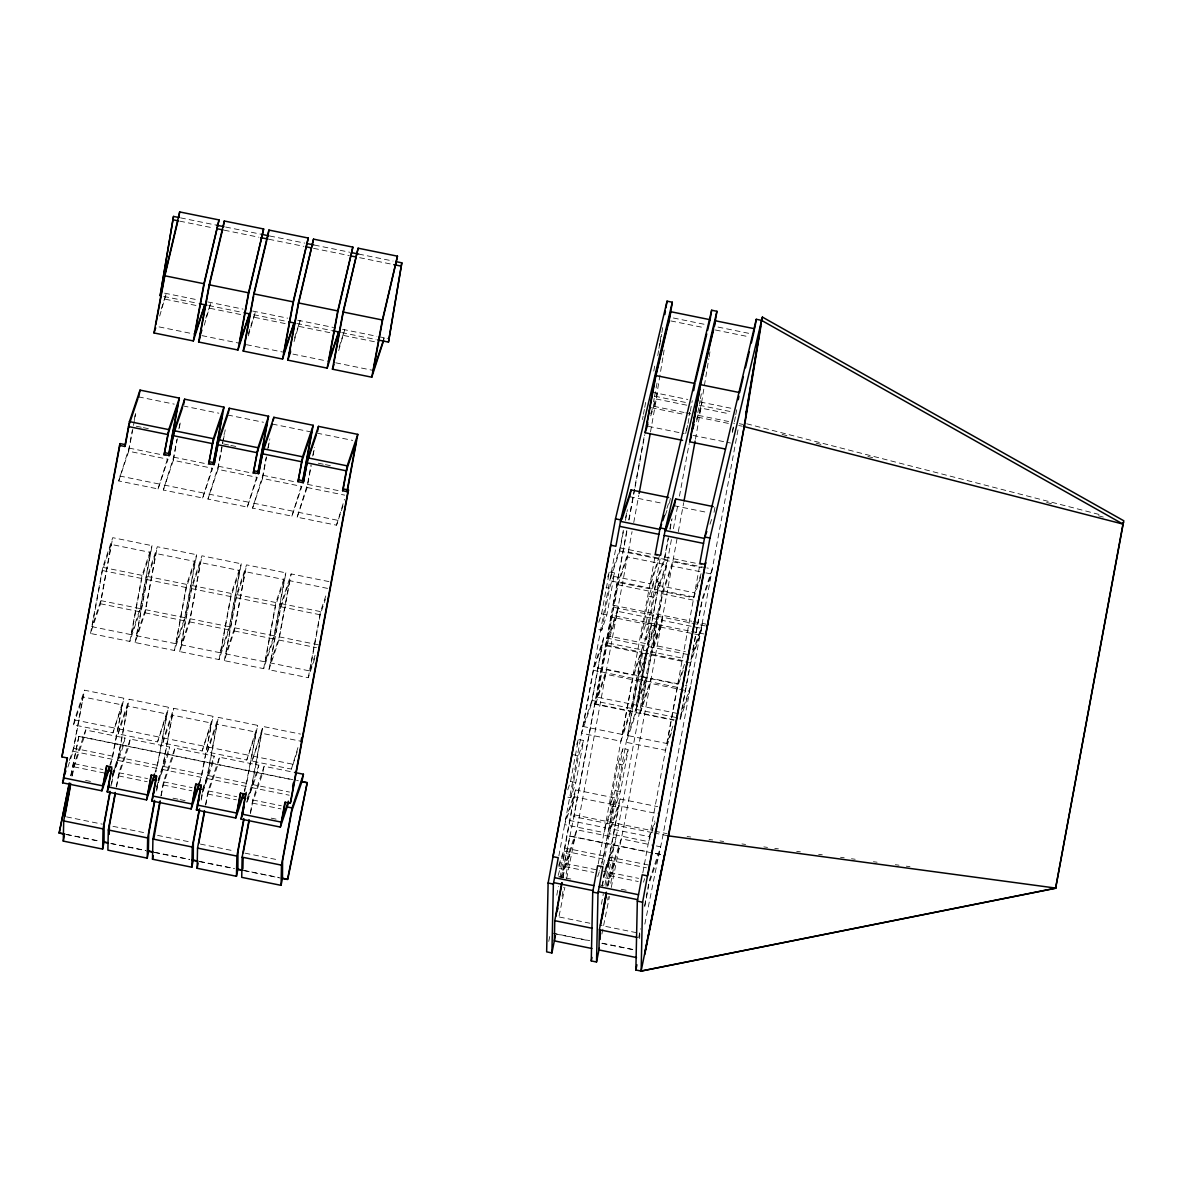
<?xml version="1.0" encoding="UTF-8"?>
<svg xmlns="http://www.w3.org/2000/svg" width="1183" height="1183" viewBox="0 0 1183 1183"><rect width="100%" height="100%" fill="white"/><g stroke="black" fill="none" stroke-linecap="round" stroke-linejoin="round"><path stroke-width="0.75" stroke-dasharray="5 3.75" d="M639.692 938.651L639.811 933.357L600.476 925.372M159.661 316.083L166.285 293.502L161.346 308.881M204.275 325.148L210.885 302.567L205.369 319.676M248.326 335.898L255.498 311.632L248.238 333.931M294.064 341.591L300.112 320.697L294.005 339.536M338.678 350.656L344.726 329.761L338.619 348.601M383.588 340.615L384.061 337.747L383.203 341.015M657.763 355.669L658.65 350.242M658.946 348.423L659.833 342.996M660.129 341.192L661.327 333.961M659.803 345.17L661.593 334.301M661.889 332.497L662.791 327.07M650.665 413.843L656.476 396.542L663.027 356.734M663.323 354.93L664.21 349.503M696.432 419.447L701.09 405.606L708.824 358.567M709.12 356.748L710.022 351.321M73.597 724.839L82.973 696.95L122.322 704.95L112.932 732.839L73.597 724.839L74.514 719.885L84.496 690.192L123.845 698.192L110.758 764.573M90.5 633.467L102.729 567.367L112.725 537.673L152.06 545.674L139.831 611.759L129.834 641.452L90.5 633.467L100.496 603.774L112.725 537.673M118.714 480.949L128.71 451.255L168.045 459.241L158.064 488.934L118.714 480.949L129.021 448.091L132.289 430.435M92.023 626.694L102.418 570.517L111.202 544.431L150.537 552.431L140.141 608.609L131.357 634.694L92.023 626.694L100.806 600.609L111.202 544.431M69.383 760.403L73.494 748.174L82.973 696.95M134.256 419.832L135.232 414.538M67.889 767.072L73.183 751.323L84.496 690.192M128.71 451.255L135.69 413.488M71.986 776.211L74.292 763.7L85.634 729.985L124.984 737.985L123.52 745.275L113.331 774.85L111.35 785.497M72.34 775.723L73.982 766.85L84.17 737.275L85.634 729.985M112.932 732.839L123.845 698.192M129.834 641.452L142.064 575.367L152.06 545.674M158.064 488.934L168.356 456.091M131.357 634.694L141.753 578.517L150.537 552.431M109.901 764.898L112.843 756.174L122.322 704.95M118.196 733.904L127.587 706.014L166.936 714.014L157.546 741.904L118.196 733.904L119.113 728.95L129.11 699.257L168.459 707.242L155.964 771.893M135.113 642.532L147.343 576.432L157.324 546.738L196.674 554.738L184.444 620.824L174.448 650.517L135.113 642.532L145.095 612.838L157.324 546.738M163.328 490.013L173.324 460.32L212.659 468.305L202.663 497.999L163.328 490.013L173.635 457.156L176.903 439.499M136.637 635.759L147.032 579.581L155.801 553.496L195.151 561.496L184.755 617.674L175.971 643.759L136.637 635.759L145.405 609.674L155.801 553.496M110.995 786L113.302 773.475M112.237 774.702L118.108 757.238L127.587 706.014M178.855 428.897L179.846 423.603M112.503 776.137L117.797 760.388L129.11 699.257M173.324 460.32L177.317 438.73M179.313 427.95L180.644 420.749M116.259 787.065L118.906 772.765L130.248 739.05L169.598 747.05L168.119 754.34L157.93 783.915M116.629 786.562L118.596 775.915L128.784 746.34L130.248 739.05M157.546 741.904L168.459 707.242M174.448 650.517L186.677 584.417L196.674 554.738M202.663 497.999L212.97 465.156M175.971 643.759L186.367 587.581L195.151 561.496M155.106 772.218L157.457 765.238L166.936 714.014M162.81 742.968L172.2 715.079L211.535 723.079L202.16 750.968L162.81 742.968L163.727 738.015L173.724 708.321L213.058 716.306L199.986 782.702M179.712 651.596L191.942 585.496L201.938 555.803L241.288 563.803L229.058 629.888L219.062 659.582L179.712 651.596L189.709 621.903L201.938 555.803M207.942 499.078L217.938 469.385L257.273 477.37L247.277 507.063L207.942 499.078L218.234 466.22L222.167 445.03M181.25 644.824L191.631 588.646L200.415 562.561L239.765 570.561L229.369 626.739L220.585 652.824L181.25 644.824L190.019 618.739L200.415 562.561M156.6 789.697L157.59 784.329M156.629 791.013L157.605 785.689M158.019 780.277L162.722 766.303L172.2 715.079M222.493 443.27L224.445 432.667M156.526 786.961L162.411 769.453L173.724 708.321M217.938 469.385L222.922 442.412M223.247 440.608L225.243 429.813M160.873 796.129L163.52 781.83L174.862 748.114L214.197 756.114L212.733 763.405L202.544 792.98M161.243 795.627L163.21 784.98L173.398 755.405L174.862 748.114M202.16 750.968L213.058 716.306M219.062 659.582L231.291 593.482L241.288 563.803M247.277 507.063L257.583 474.22M220.585 652.824L230.981 596.646L239.765 570.561M199.128 783.028L202.056 774.303L211.535 723.079M207.424 752.033L216.814 724.144L256.149 732.144L246.759 760.033L207.424 752.033L208.341 747.079L218.337 717.386L257.672 725.371L244.6 791.767M224.326 660.661L236.556 594.561L246.552 564.868L285.887 572.853L273.657 638.953L263.676 668.646L224.326 660.661L234.323 630.968L246.552 564.868M252.556 508.143L262.537 478.45L301.887 486.435L291.89 516.128L252.556 508.143L262.848 475.285L266.116 457.629M225.849 653.888L236.245 597.711L245.029 571.626L284.364 579.626L273.968 635.803L265.199 661.889L225.849 653.888L234.633 627.803L245.029 571.626M201.199 798.762L202.855 789.815L214.197 756.114M201.228 800.078L202.219 794.754M202.633 789.342L207.336 775.368L216.814 724.144M267.757 448.801L269.384 439.958M202.308 792.521L207.025 778.518L218.337 717.386M262.537 478.45L266.53 456.86M268.201 447.869L269.857 438.878M205.487 805.194L208.119 790.895L219.476 757.179L258.811 765.179L257.347 772.469L247.158 802.044M205.842 804.691L207.809 794.044L218.012 764.469L219.476 757.179M246.759 760.033L257.672 725.371M263.676 668.646L275.905 602.546L285.887 572.853M291.89 516.128L302.197 483.285M265.199 661.889L275.595 605.711L284.364 579.626M244.319 790.348L246.67 783.368L256.149 732.144M297.244 751.663L291.373 769.098L252.038 761.098L262.937 726.451L300.497 734.081M314.752 658.502L308.275 677.711L268.94 669.726L281.17 603.626L291.166 573.932L330.501 581.918M342.966 505.984L336.504 525.193L297.155 517.208L307.462 484.35L311.055 464.919M315.077 655.293L309.813 670.953L270.463 662.953L280.859 606.775L289.643 580.69L328.978 588.69M246.803 802.458L258.811 765.179M247.232 798.407L251.935 784.433L261.413 733.209L300.763 741.209M270.463 662.953L279.247 636.868L289.643 580.69M312.696 456.091L314.323 447.263M246.922 801.586L251.639 787.582L262.937 726.451M268.94 669.726L278.937 640.033L291.166 573.932M297.155 517.208L307.151 487.514L311.144 465.925M313.14 455.144L314.471 447.943M250.426 812.47L252.733 799.959L264.09 766.244L292.689 772.055M250.456 813.756L252.423 803.109L262.611 773.534L264.09 766.244M291.373 769.098L298.752 744.92M308.275 677.711L320.504 611.611L326.981 592.402M336.504 525.193L344.46 499.315M309.813 670.953L320.194 614.776L325.473 599.116M567.736 789.889L570.59 781.401L578.354 739.434L583.633 740.499L575.855 782.481L570.724 797.741L567.204 797.031M598.746 622.332L601.6 613.844L609.363 571.877L614.628 572.956L606.864 614.923L601.718 630.184L598.214 629.474M558.864 855.93L615.825 548.084M583.086 726.48L593.482 670.303L602.265 644.217L641.6 652.203L631.204 708.38L622.435 734.48L583.086 726.48L591.87 700.395L602.265 644.217M570.724 797.741L578.487 755.774L583.633 740.499M601.718 630.184L609.496 588.217L614.628 572.956M558.125 875.494L564.557 853.224L569.822 854.303L565.622 877.032M642.487 419.566L643.123 416.076M643.448 414.331L644.424 409.081M644.75 407.322L645.711 402.087M558.687 865.424L564.572 847.96L574.051 796.736L613.385 804.721L603.907 855.945L601.556 862.939M659.434 555.877L650.044 583.766L610.694 575.766L620.084 547.877L623.352 530.206M625.644 517.843L626.62 512.55M558.953 866.858L564.261 851.109L575.574 789.963L614.909 797.963L601.836 864.344M591.559 703.545L603.788 637.445L643.123 645.445L630.894 711.545L620.912 741.238L581.563 733.238L591.559 703.545L630.894 711.545M619.774 551.027L659.123 559.027L649.127 588.72L609.777 580.72L619.774 551.027L623.766 529.452M625.437 520.461L627.434 509.666M556.794 895.206L558.406 886.451M560.032 877.712L564.557 853.224M653.77 371.078L654.731 365.828M626.798 530.531L573.859 816.669L561.674 877.18M628.764 519.928L644.558 434.545M562.709 877.786L565.356 863.472L576.712 829.771L616.047 837.756L604.705 871.472L599.337 870.377M652.306 832.61L573.859 816.669L611.404 615.175L689.896 631.13M705.349 625.911L612.631 607.071L627.02 530.842M629.031 519.943L634.739 489.082M635.079 487.278L644.809 434.634M563.078 877.283L565.045 866.636L575.234 837.061L579.123 817.734L632.062 531.611M595.685 703.929L605.681 674.236L645.016 682.236L635.02 711.929L595.685 703.929L618.31 581.652L628.306 551.958L667.641 559.958L657.644 589.652L618.31 581.652M597.208 697.171L606.687 645.948L616.683 616.254L618.517 606.332L608.52 636.025L647.855 644.025L657.852 614.332L656.018 624.24L646.022 653.933L636.558 705.157L597.208 697.171L606.598 669.282L645.933 677.268L636.558 705.157M608.52 636.025L617.999 584.801L627.389 556.912L666.724 564.912L657.334 592.801L647.855 644.025M562.058 896.27L563.685 887.531M653.534 401.88L654.184 398.375M654.51 396.63L657.423 380.896M633.748 522.546L638.776 495.381M650.502 432.002L657.349 393.274L656.476 396.542M598.214 863.915L655.16 556.069M622.435 734.48L632.831 678.288L641.6 652.203M610.058 805.741L617.837 763.76L622.968 748.499L628.232 749.564L620.469 791.545L615.337 806.806L610.058 805.741L615.204 790.466L622.968 748.499M641.068 638.184L646.199 622.909L651.478 623.988L646.332 639.249L641.068 638.184L648.831 596.217L653.962 580.942L659.242 582.021L635.02 711.929M646.199 622.909L653.962 580.942M669.43 503.278L670.436 497.88M603.478 864.995L661.105 553.526M672.89 726.14L667.035 743.545L627.7 735.545L638.095 679.367L646.879 653.282L686.214 661.267M615.337 806.806L623.101 764.839L628.232 749.564M646.332 639.249L654.095 597.282L659.242 582.021M602.058 885.771L604.365 873.261M685.726 433.57L687.042 426.412M689.038 415.691L689.689 412.113M602.413 886.304L604.395 874.621M686.584 430.405L687.56 425.081M688.062 423.381L689.866 412.675M690.325 411.152L692.262 400.653M605.06 869.239L609.171 857.024L618.65 805.8L657.999 813.786M627.7 735.545L636.484 709.46L646.879 653.282M701.105 573.651L694.658 592.831L655.308 584.831L664.698 556.942L668.291 537.511M669.933 528.683L671.56 519.84M603.567 875.923L608.861 860.174L620.173 799.028L657.733 806.658M671.397 732.839L665.511 750.303L626.177 742.303L636.173 712.61L648.402 646.51L687.737 654.51M700.794 576.816L693.741 597.785L654.391 589.785L664.388 560.091L668.38 538.516M670.036 529.526L672.033 518.731M601.408 904.27L603.345 893.771M604.957 885.032L609.171 862.289L614.435 863.368L610.236 886.097M607.663 885.061L609.97 872.536L621.312 838.821L649.925 844.647M671.412 539.596L618.472 825.734L614.583 845.046L604.971 872.891M673.423 528.727L678.11 503.381M679.456 496.135L689.171 443.61M607.692 886.348L609.659 875.701L619.848 846.126L623.737 826.799L677.016 538.856M608.003 885.623L614.435 863.368M674.266 719.9L640.299 712.994L662.924 590.716L672.905 561.023L705.098 567.559M677.578 713.497L641.822 706.236L651.301 655.012L661.297 625.319L663.131 615.397L653.134 645.09L685.327 651.641M653.134 645.09L662.613 593.866L671.988 565.977L704.181 572.528M607.648 900.086L608.284 896.596M697.822 412.69L700.085 400.446M700.41 398.701L701.711 391.706M678.347 531.611L683.715 502.642M695.441 439.248L701.963 402.338L701.09 405.606M642.813 872.98L699.434 566.953M667.035 743.545L677.43 687.353L683.286 669.962M714.044 512.343L715.035 506.945M638.731 937.749L640.387 928.803M644.676 905.572L648.654 884.115M732.321 431.899L733.978 422.967M644.735 906.755L649.009 883.686L659.197 854.111L663.072 834.799L738.473 427.329M732.499 432.372L734.14 423.499M734.48 421.725L735.456 416.416M735.782 414.641L736.772 409.318M705.97 572.883L711.338 573.977L701.948 601.866L692.469 653.09L702.465 623.397L700.632 633.304L690.635 662.998L681.157 714.221L690.547 686.332L685.179 685.253M70.684 775.767L78.906 736.21L298.382 780.795M70.98 775.604L78.906 736.21M561.393 877.342L569.969 835.982L648.461 851.937M548.749 941.417L550.154 934.452M559.086 916.026L564.853 887.368M566.657 878.407L574.953 837.209M606.007 886.407L614.288 845.209M601.896 934.052L609.467 896.433M611.271 887.472L619.567 846.274M644.839 924.13L658.901 854.274M113.642 771.7L124.984 737.985M158.241 780.75L169.598 747.05M252.038 761.098L261.413 733.209M650.739 415.869L656.402 399.011L686.805 405.192M607.648 576.964L609.363 571.877M603.788 637.445L593.792 667.138L633.142 675.138L643.123 645.445M611.404 615.175L610.798 616.979L701.726 635.463M576.639 744.521L578.354 739.434M666.901 508.379L669.253 501.385M696.476 421.562L701.016 408.076L729.63 413.887M665.378 515.123L667.138 509.888M575.574 789.963L565.578 819.656L604.912 827.656L614.909 797.963M574.051 796.736L564.661 824.625L603.995 832.61L613.385 804.721M569.822 854.303L564.69 869.564L559.426 868.499M648.402 646.51L638.406 676.203L677.741 684.203L684.794 663.249M641.822 706.236L651.212 678.347L683.39 684.883M640.299 712.994L650.295 683.301L689.63 691.301L679.634 720.994L702.258 598.716L712.255 569.023L706.887 567.929M709.992 524.187L712.343 517.208M620.173 799.028L610.191 828.721L649.526 836.721L654.82 821.002M618.65 805.8L609.275 833.69L648.609 841.675L655.057 822.51M597.711 876.603L601.245 866.104M609.171 862.289L604.025 877.564L609.304 878.629M690.946 659.848L701.549 628.35L662.214 620.365L651.611 651.863L683.789 658.399M643.493 882.163L644.676 878.658M649.319 880.536L660.661 846.821L651.715 845.002M687.116 836.514L690.768 837.017M709.031 839.486L712.684 839.974M719.989 840.965L723.641 841.453M741.918 843.937L745.571 844.425M763.834 846.895L767.486 847.398M774.791 848.374L778.444 848.876M796.706 851.346L800.373 851.834M818.636 854.318L822.289 854.806M840.551 857.276L844.204 857.779M851.509 858.754L855.161 859.257M873.438 861.727L877.091 862.215M895.354 864.699L899.006 865.187M906.311 866.178L909.964 866.666M180.555 217.864L216.652 225.199M225.642 227.032L260.94 234.204M269.783 235.994L304.741 243.107M314.397 245.058L349.68 252.23M358.671 254.064L392.978 261.029M673.408 318.005L705.6 324.556M718.022 327.07L750.214 333.621M179.698 221.132L213.99 228.097M224.312 230.197L258.929 237.236M268.911 239.262L303.883 246.36M313.525 248.326L349.296 255.587M359.617 257.687L392.12 264.297M670.761 320.918L704.743 327.809M715.375 329.983L749.357 336.874M164.614 293.162L198.759 300.098M207.75 301.931L243.077 309.103M252.704 311.055L287.691 318.168M297.643 320.194L333.606 327.499M342.597 329.332L376.904 336.297M378.545 336.637L387.536 338.456M652.084 392.209L687.752 399.455M700.218 401.983L732.351 408.519M163.742 296.43L197.901 303.366M208.696 305.554L242.84 312.504M253.635 314.693L286.833 321.436M296.785 323.462L331.432 330.501M341.724 332.586L376.046 339.565M654.776 396.201L686.879 402.723M699.345 405.251L731.493 411.788M165.339 299.225L197.531 305.776M209.953 308.29L242.131 314.841M254.567 317.355L286.744 323.905M299.166 326.419L331.358 332.97M343.78 335.484L375.972 342.035M653.755 406.301L684.07 412.468M685.844 412.823L691.197 413.917M698.325 415.366L728.639 421.518M739.331 423.691L742.894 424.416M651.345 407.736L685.238 414.627M697.719 417.17L729.807 423.691M738.724 425.496L742.318 426.235M159.099 326.907L194.855 334.183M201.909 335.617L239.469 343.247M246.522 344.682L284.083 352.312M292.926 354.101L328.697 361.377M335.75 362.811L373.296 370.442M648.373 426.324L684.129 433.599M692.987 435.388L730.532 443.019M138.5 396.867L174.256 404.142M183.114 405.932L218.87 413.207M227.713 414.996L263.484 422.272M272.327 424.061L309.887 431.691M316.94 433.126L352.711 440.401M629.563 496.653L661.755 503.189M674.177 505.718L708.144 512.623M136.267 426.22L141.635 427.3M143.424 427.669L148.777 428.764M223.691 443.98L229.058 445.074M230.848 445.429L236.216 446.523M318.286 463.204L323.654 464.283M325.443 464.653L330.796 465.747M129.021 448.091L166.566 455.721M173.635 457.156L211.18 464.786M218.234 466.22L255.794 473.851M262.848 475.285L295.04 481.836M307.462 484.35L339.654 490.901M620.084 547.877L657.644 555.507M664.698 556.942L702.244 564.572M307.151 487.514L344.711 495.145M664.388 560.091L701.933 567.722M119.631 475.98L158.98 483.98M164.245 485.045L203.58 493.045M208.859 494.11L248.193 502.11M253.473 503.174L292.807 511.174M298.072 512.239L337.421 520.239M662.924 590.716L696.891 597.622M617.999 584.801L657.334 592.801M662.613 593.866L698.369 601.141M605.977 587.507L609.496 588.217M648.831 596.217L654.095 597.282M613.238 605.267L691.73 621.223M693.519 621.578L705.955 624.106M691.641 631.485L704.122 634.014M601.6 613.844L606.864 614.923M606.687 645.948L646.022 653.933M651.301 655.012L690.635 662.998M102.729 567.367L142.064 575.367M147.343 576.432L186.677 584.417M191.942 585.496L231.291 593.482M236.556 594.561L275.905 602.546M281.17 603.626L320.504 611.611M102.418 570.517L141.753 578.517M147.032 579.581L186.367 587.581M191.631 588.646L230.981 596.646M236.245 597.711L275.595 605.711M280.859 606.775L320.194 614.776M593.482 670.303L632.831 678.288M638.095 679.367L677.43 687.353M100.806 600.609L140.141 608.609M145.405 609.674L184.755 617.674M190.019 618.739L229.369 626.739M234.633 627.803L273.968 635.803M279.247 636.868L318.582 644.868M591.87 700.395L631.204 708.38M636.484 709.46L675.818 717.445M100.496 603.774L139.831 611.759M145.095 612.838L184.444 620.824M189.709 621.903L229.058 629.888M234.323 630.968L273.657 638.953M278.937 640.033L316.482 647.663M636.173 712.61L673.719 720.24M573.223 754.695L578.487 755.774M617.837 763.76L623.101 764.839M570.59 781.401L575.855 782.481M615.204 790.466L620.469 791.545M574.465 814.865L652.912 830.806M654.687 831.161L667.168 833.704M654.081 832.965L668.351 835.863M74.514 719.885L113.849 727.87M119.113 728.95L158.463 736.935M163.727 738.015L203.077 746M208.341 747.079L247.676 755.065M252.955 756.144L292.29 764.129M655.545 853.372L664.462 855.191M78.61 736.373L292.733 779.863M569.688 836.144L664.166 855.339M73.494 748.174L112.843 756.174M118.108 757.238L157.457 765.238M162.722 766.303L202.056 774.303M207.336 775.368L246.67 783.368M251.935 784.433L289.495 792.063M564.572 847.96L603.907 855.945M609.171 857.024L648.521 865.01M73.183 751.323L112.533 759.323M117.797 760.388L157.147 768.388M162.411 769.453L201.746 777.453M207.025 778.518L246.36 786.518M251.639 787.582L289.184 795.213M564.261 851.109L603.596 859.095M608.861 860.174L646.421 867.804M74.292 763.7L102.906 769.512M118.906 772.765L147.52 778.577M163.52 781.83L192.134 787.641M208.119 790.895L236.733 796.706M252.733 799.959L281.347 805.771M565.356 863.472L597.548 870.023M609.97 872.536L638.583 878.363M73.982 766.85L104.385 773.031M118.596 775.915L147.21 781.726M163.21 784.98L191.823 790.791M207.809 794.044L236.423 799.856M252.423 803.109L281.036 808.921M565.045 866.636L593.659 872.448M609.659 875.701L638.273 881.512M85.575 780.425L90.943 781.519M172.999 798.185L178.367 799.279M180.156 799.649L185.524 800.728M271.173 818.133L276.526 819.227M558.76 876.573L564.128 877.653M565.903 878.023L571.271 879.117M599.796 884.914L603.374 885.638M621.252 889.261L626.62 890.355M66.588 816.891L102.344 824.152M112.977 826.325L146.958 833.216M157.59 835.39L191.572 842.281M200.415 844.085L234.397 850.991M245.029 853.15L278.996 860.056M559.441 917.032L589.844 923.213M66.499 834.37L100.792 841.335M111.113 843.42L145.731 850.459M154.722 852.292L189.694 859.39M199.661 861.416L234.308 868.455M243.151 870.259L278.922 877.52M552.284 933.076L589.755 940.677M602.177 943.206L634.354 949.742M66.204 834.518L100.496 841.483M110.818 843.583L145.45 850.621M154.441 852.455L189.398 859.553M199.38 861.579L234.012 868.618M244.319 870.718L280.282 878.023M555.492 933.934L589.459 940.84M601.881 943.369L634.073 949.905M746.724 423.78L1102.408 515.3M782.111 434.412L789.253 436.261M816.063 443.152L823.22 445M867.893 456.49L875.05 458.339M1046.63 502.479L1053.772 504.328M1098.46 515.818L1105.617 517.651M617.6 611.3L606.997 642.798L646.332 650.783L656.935 619.286L617.6 611.3"/><path stroke-width="1.5" d="M110.049 792.595L104.134 824.521L104.045 842L102.625 849.083L63.276 841.098L63.705 820.913L70.655 783.368M102.625 849.083L103.054 828.899L110.004 791.353M115.269 792.433L108.318 829.978L107.89 850.163L147.239 858.148L148.659 851.05M109.22 834.414L109.398 825.586L115.313 793.66M147.239 858.148L147.668 837.963L154.603 800.418M148.378 851.213L148.747 833.586L154.648 801.66M199.587 808.935L193.361 842.651L193.273 860.115L191.838 867.213L152.503 859.228L152.932 839.043L159.882 801.497M153.938 838.185L160.252 800.95M191.838 867.213L192.267 847.028L199.217 809.483M243.875 819.775L237.96 851.716L237.887 869.18L236.452 876.278L197.117 868.278L197.546 848.107L204.482 810.562M236.452 876.278L236.881 856.093L243.831 818.547M249.095 819.627L242.145 857.172L241.716 877.342L281.066 885.342L282.486 878.244L287.765 879.324L307.225 782.599L301.828 781.505M242.899 868.647L243.121 858.074M281.066 885.342L281.495 865.157L292.083 807.945L303.425 774.229L294.478 772.425M656.195 374.493L669.844 317.281L672.314 302.227L667.049 301.162L615.5 518.834L548.113 883.021L546.65 951.871L551.914 952.936L555.418 935.516M551.914 952.936L553.378 884.085L558.258 857.734L552.993 856.655L610.886 545.2M561.718 883.139L554.783 920.685L554.354 940.869L591.899 948.5M591.263 960.936L592.727 892.086L597.607 865.719L602.872 866.799L597.992 893.15L596.528 962.001L591.263 960.936L591.958 957.446M606.332 892.204L599.382 929.749L598.953 949.934L636.513 957.565M600.165 939.479L600.358 930.666M635.862 970.001L637.326 901.15L642.206 874.784L647.485 875.864L648.092 874.06L705.719 562.59L705.112 564.395L699.833 563.315L704.713 536.964L756.262 319.292L761.527 320.356L1122.992 524.084L1055.606 888.27L641.142 971.066L635.862 970.001L636.927 964.766M641.142 971.066L668.351 835.863L1055.887 888.108L641.142 971.066L642.606 902.215L709.977 538.028L762.399 317.088L1123.85 520.816L1122.992 524.084L744.077 426.59L761.527 320.356M173.502 216.43L160.149 295.691L173.502 216.43L178.899 217.524M178.766 217.509L179.683 211.934L219.032 219.92L204.053 284.497L194.855 334.183L204.763 304.756M205.147 304.356L193.332 340.941L153.997 332.941L164.585 275.728L179.683 211.934M223.38 226.574L224.297 220.999L263.646 228.984L248.667 293.561L239.469 343.247L249.362 313.82M249.761 313.421L237.946 350.005L198.596 342.005L209.184 284.792L224.297 220.999M268.216 234.234L268.911 230.064L308.245 238.049L293.266 302.626L284.083 352.312L293.976 322.885M294.375 322.486L282.56 359.07L243.21 351.07L253.798 293.857L268.911 230.064M338.589 331.95L328.697 361.377L337.88 311.691L352.859 247.114L313.525 239.129L298.959 301.902M338.989 331.551L327.159 368.135L287.824 360.135L298.412 302.922L313.525 239.129M383.203 341.015L373.296 370.442L382.493 320.756L397.473 256.179L358.124 248.193L343.144 312.77L333.961 362.442M383.588 340.615L371.773 377.2L332.438 369.2L343.026 311.987L358.124 248.193M377.688 339.891L388.468 342.094L401.821 262.833L396.423 261.724M401.821 262.833L388.468 342.094M664.846 314.545L665.393 311.188M665.94 307.846L667.049 301.162M668.38 324.172L668.972 320.549M710.007 320.253L711.648 310.227L716.928 311.292L714.443 326.345M754.887 327.647L756.262 319.292M744.935 423.322L760.92 326.094M761.808 320.697L762.399 317.088M110.182 766.318L101.93 790.821L62.595 782.821L67.194 757.948L61.93 756.883L119.557 445.414L120.163 443.61L125.428 444.675L129.11 424.756M120.163 443.61L61.93 756.883M119.557 445.414L124.821 446.479L129.42 421.606L140.023 390.109L179.358 398.109L168.711 455.647M64.119 776.063L67.461 757.963M138.692 397.311L140.023 390.109M64.799 816.521L70.374 786.37M155.845 324.408L164.703 276.511L177.908 220.777M101.93 790.821L106.529 765.948L111.808 767.013L107.195 791.885L146.544 799.885L154.781 775.383M173.724 433.821L169.435 455.544L164.156 454.479L168.77 429.606L179.358 398.109M103.453 784.063L106.81 765.948M164.156 454.479L168.459 432.756M168.696 454.331L177.834 404.867L167.853 434.56L128.503 426.56L137.908 398.627M169.435 455.544L174.034 430.671L184.637 399.174L223.971 407.174L213.99 461.119M108.718 785.128L111.734 768.832M193.332 340.941L203.92 283.728L219.032 219.92M183.631 404.571L184.637 399.174M146.544 799.885L151.143 775.013L156.407 776.078L151.808 800.95L191.158 808.95L199.395 784.447M218.337 442.886L214.034 464.608L208.77 463.544L213.369 438.671L223.971 407.174M148.067 793.128L151.409 775.013M208.77 463.544L213.058 441.821M213.295 463.396L222.448 413.932L212.452 443.625L173.117 435.625L182.522 407.691M214.034 464.608L218.648 439.736L229.236 408.239L268.585 416.239L258.264 471.973M153.332 794.192L156.688 776.092M237.946 350.005L248.534 292.793L263.646 228.984M228.245 413.636L229.236 408.239M244.733 344.312L253.606 296.415M191.158 808.95L195.757 784.078L201.021 785.142L196.422 810.015L235.757 818.015L244.009 793.512M262.937 451.95L258.648 473.673L253.384 472.609L257.983 447.736L268.585 416.239M192.681 802.192L196.023 784.078M253.384 472.609L257.672 450.886M257.909 472.461L267.062 422.996L257.066 452.69L217.731 444.69L227.713 414.996M258.648 473.673L263.247 448.801L273.85 417.303L313.199 425.303L302.878 481.037M197.945 803.257L201.302 785.157M282.56 359.07L293.147 301.857L308.245 238.049M273.184 420.897L273.85 417.303M198.626 843.716L204.541 811.789M298.545 303.706L289.347 353.377L290.515 349.917M235.757 818.015L240.371 793.142L245.635 794.207L241.036 819.08L280.371 827.08L288.622 802.577M307.55 461.015L303.262 482.738L297.998 481.673L302.597 456.801L313.199 425.303M237.28 811.257L240.637 793.142M297.998 481.673L302.286 459.95M302.523 481.511L311.676 432.061L301.68 461.754L262.33 453.754L272.327 424.061M303.262 482.738L307.861 457.865L318.464 426.368L357.798 434.368L347.151 491.906M242.559 812.322L246.241 792.403M327.159 368.135L337.747 310.922L352.859 247.114M317.473 431.765L318.464 426.368M243.24 852.78L249.14 820.854M280.371 827.08L284.97 802.207L290.249 803.272L290.855 801.468L348.482 489.999L343.203 488.934L342.597 490.738L347.876 491.803L348.482 489.999M342.597 490.738L347.211 465.865L357.798 434.368M281.894 820.322L285.251 802.207M343.203 488.934L346.9 469.015M347.137 490.575L356.275 441.126L346.294 470.819L306.944 462.819L316.349 434.871M292.63 786.591L293.295 782.998M300.955 741.637L301.621 738.044M290.249 803.272L347.876 491.803M371.773 377.2L382.36 319.987L397.473 256.179M672.314 302.227L620.764 519.899L615.885 546.265L610.62 545.186M629.755 497.082L631.086 489.895L668.646 497.525M682.606 440.357L645.06 432.727L655.648 375.514L670.746 311.706L710.096 319.706L707.582 330.338M555.862 916.307L562.102 882.592M655.766 376.283L646.583 425.969L647.752 422.508M639.101 493.577L650.162 433.806M711.648 310.227L660.099 527.899L655.234 554.25L660.498 555.33L665.378 528.964L716.928 311.292M693.667 390.656L694.983 383.499L655.648 375.514M674.369 506.147L675.7 498.96L713.245 506.59M725.43 449.052L689.674 441.791L700.262 384.579L715.36 320.77L754.71 328.77M600.476 925.372L606.376 893.431M691.197 435.033L700.38 385.347L713.586 329.613M601.851 918.851L603.803 908.367M604.454 904.862L606.391 894.363M699.804 389.488L692.366 429.71L694.066 424.623M684.055 500.823L695.101 441.067M738.266 399.721L738.931 396.142M668.839 834.045L668.351 835.863L744.565 424.756L668.632 835.716L648.314 936.655M64.547 834.178L59.15 833.083L69.25 782.939M59.15 833.083L69.176 784.566M63.276 841.098L64.355 835.775M152.503 859.228L153.213 855.679M197.117 868.278L198.182 862.969M303.425 774.229L301.961 781.534L291.772 811.109L282.574 860.78L282.486 878.244M282.072 878.378L287.469 879.487L307.225 782.599M596.528 962.001L599.337 948.071M644.691 954.681L647.589 940.263M222.522 229.827L209.317 285.576L200.134 335.247L201.879 330.057M253.931 294.641L266.707 240.696M695.412 381.739L706.739 333.887M743.368 376.623L739.597 392.564L700.262 384.579M745.467 367.765L749.253 351.809M751.353 342.952L754.281 330.545M267.121 238.892L267.994 235.639M759.057 335.41L745.704 414.671L746.562 411.403M1122.992 524.084L1123.48 522.25L1055.606 888.27M153.997 332.941L155.698 327.883M124.821 446.479L125.428 444.675M198.596 342.005L200.311 336.948M65.864 770.887L63.512 777.867L102.847 785.867L109.309 766.643M62.595 782.821L64.355 777.571M243.21 351.07L245.487 344.327M109.294 783.442L108.111 786.932L147.461 794.932L154.515 773.963M107.195 791.885L109.561 784.891M287.824 360.135L290.663 351.706M154.485 790.762L152.725 795.996L192.075 803.996L199.128 783.028M151.808 800.95L152.991 797.46M332.438 369.2L334.138 364.142M199.099 799.826L197.339 805.061L236.674 813.061L243.151 793.837M196.422 810.015L198.182 804.765M244.304 807.146L241.953 814.126L281.288 822.126L288.341 801.157M241.036 819.08L243.387 812.085M645.06 432.727L647.9 424.298M631.086 489.895L620.484 521.392L659.833 529.378L661.593 524.128M621.918 519.352L628.972 498.398M662.776 520.638L664.535 515.389M689.674 441.791L691.375 436.734M675.7 498.96L665.097 530.457L704.447 538.442L706.798 531.448M665.94 530.176L673.585 507.463M556.927 911.531L558.065 908.145M744.077 426.59L744.684 424.786M707.123 626.265L707.73 624.461M664.462 855.191L645.001 951.901M216.652 225.199L223.838 226.663M261.591 234.338L268.792 235.801M306.545 243.461L313.732 244.925M351.484 252.6L358.671 254.064M172.644 219.698L178.027 220.792M217.583 228.837L222.981 229.931M260.733 237.606L267.92 239.055M305.672 246.729L311.07 247.824M350.626 255.868L356.009 256.962M393.762 264.637L400.963 266.086M164.585 275.728L203.92 283.728M209.184 284.792L248.534 292.793M253.798 293.857L293.147 301.857M298.412 302.922L337.747 310.922M343.026 311.987L382.36 319.987M199.395 303.676L206.892 305.199M244.009 312.741L250.042 313.968M288.608 321.806L294.981 323.092M332.734 330.767L339.935 332.231M615.5 518.834L620.764 519.899M660.099 527.899L665.378 528.964M704.713 536.964L709.977 538.028M129.42 421.606L168.77 429.606M174.034 430.671L213.369 438.671M218.648 439.736L257.983 447.736M263.247 448.801L302.597 456.801M307.861 457.865L347.211 465.865M619.567 526.346L658.916 534.332M664.181 535.411L703.53 543.396M164.762 452.675L170.041 453.74M209.376 461.74L214.641 462.804M253.99 470.804L259.254 471.869M298.604 479.869L303.868 480.934M301.547 781.667L306.944 782.762M108.274 770.606L111.853 771.331M152.888 779.671L156.452 780.396M197.487 788.736L201.066 789.46M242.101 797.8L245.68 798.525M286.715 806.865L292.083 807.945M554.576 877.653L593.91 885.638M599.189 886.718L638.524 894.703M553.659 882.607L592.994 890.592M598.273 891.671L637.607 899.657M548.113 883.021L553.378 884.085M592.727 892.086L597.992 893.15M637.326 901.15L642.606 902.215M63.705 820.913L103.054 828.899M108.318 829.978L147.668 837.963M152.932 839.043L192.267 847.028M197.546 848.107L236.881 856.093M242.145 857.172L281.495 865.157M554.783 920.685L592.328 928.315M599.382 929.749L636.942 937.38M59.446 832.936L64.828 834.03M104.385 842.059L107.978 842.799M149.324 851.198L152.918 851.923M192.474 859.967L197.872 861.061M237.428 869.091L242.811 870.185M104.089 842.222L107.697 842.947M147.239 850.991L152.637 852.085M192.193 860.115L197.576 861.209M237.132 869.254L242.53 870.348"/></g></svg>
